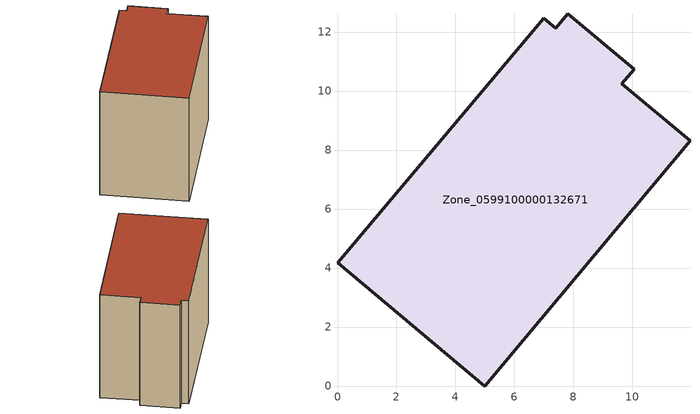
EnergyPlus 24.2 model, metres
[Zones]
Zone_0599100000132671
 floor ground (C_G): 7.39,12.13 7.8,12.61 10.06,10.73 9.64,10.25 11.95,8.32 5,0 0,4.19 6.99,12.46 z0
 wall outside (C_F): 9.64,10.25 10.06,10.73 7.8,12.61 7.39,12.13 6.99,12.46 0,4.19 5,0 11.95,8.32 9.64,10.25 z0:8.87
 roof outside (C_R): 5,0 11.95,8.32 9.64,10.25 10.06,10.73 7.8,12.61 7.39,12.13 6.99,12.46 0,4.19 z8.87
[BUILDING]
Pand.0599100000132671: North Axis=0; Terrain=City; Loads Convergence Tolerance Value=0.04; Temperature Convergence Tolerance Value=0.4; Solar Distribution=FullExterior; Maximum Number of Warmup Days=25; Minimum Number of Warmup Days=1
[Site:Location]
Rotterdam.The.Hague.AP_ZH_NLD Design_Conditions: Latitude=51.96; Longitude=4.45; Time Zone=1; Elevation=-4.5
[SITE:GROUNDTEMPERATURE:BUILDINGSURFACE]
18, 18, 18, 18, 18, 18, 18, 18, 18, 18, 18, 18
[MATERIAL] Thermal Absorptance=0.9; Solar Absorptance=0.7; Visible Absorptance=0.7
Name | Roughness | Thickness | Conductivity | Density | Specific Heat
G.TI.1946-1964 | MediumSmooth | 0.15 | 1 | 540 | 1210
F.TI.1946-1964 | Rough | 0.3 | 0.857143 | 1920 | 840
R.TI.1946-1964 | MediumRough | 0.2 | 0.277778 | 1500 | 1000
[CONSTRUCTION]
C_G: G.TI.1946-1964
C_F: F.TI.1946-1964
C_R: R.TI.1946-1964
[ZONE]
Zone_0599100000132671: Type=1; Multiplier=1; Ceiling Height=Autocalculate; Volume=Autocalculate; Floor Area=autocalculate; Part of Total Floor Area=Yes
[ZONEINFILTRATION:DESIGNFLOWRATE]
Infil_Zone_0599100000132671: Zone or ZoneList or Space or SpaceList=Zone_0599100000132671; Schedule=AlwaysOn; Design Flow Rate Calculation Method=Flow/Area; Flow Rate per Floor Area=0.003; Constant Term Coefficient=1; Temperature Term Coefficient=0; Velocity Term Coefficient=0; Velocity Squared Term Coefficient=0
[HVACTEMPLATE:ZONE:IDEALLOADSAIRSYSTEM]
Zone_0599100000132671: Maximum Heating Supply Air Temperature=50; Minimum Cooling Supply Air Temperature=13; Maximum Heating Supply Air Humidity Ratio=0.0156; Minimum Cooling Supply Air Humidity Ratio=0.0077; Heating Limit=NoLimit; Cooling Limit=NoLimit; Dehumidification Control Type=ConstantSensibleHeatRatio; Cooling Sensible Heat Ratio=0.7; Dehumidification Setpoint=60; Humidification Control Type=None; Humidification Setpoint=30; Outdoor Air Method=None; Outdoor Air Flow Rate per Person=0.00944; Outdoor Air Flow Rate per Zone Floor Area=0; Outdoor Air Flow Rate per Zone=0; Demand Controlled Ventilation Type=None; Outdoor Air Economizer Type=NoEconomizer; Heat Recovery Type=None; Sensible Heat Recovery Effectiveness=0.7; Latent Heat Recovery Effectiveness=0.65
[ZONECONTROL:THERMOSTAT]
ThermostatControl_Zone_0599100000132671: Zone or ZoneList=Zone_0599100000132671; Control Type Schedule=DualSetpointControlType; Control 1=Thermostat_Zone_0599100000132671; Temperature Difference Between Cutout And Setpoint=0
[THERMOSTATSETPOINT:DUALSETPOINT]
Thermostat_Zone_0599100000132671: Heating Setpoint Temperature Schedule=HeatingSetpoint_Zone_0599100000132671; Cooling Setpoint Temperature Schedule=CoolingSetpoint_Zone_0599100000132671
[SCHEDULE:COMPACT]
HeatingSetpoint_Zone_0599100000132671: Through: 12/31, For: AllDays, Until: 24:00, 21
CoolingSetpoint_Zone_0599100000132671: Through: 12/31, For: AllDays, Until: 24:00, 24
DualSetpointControlType: Through: 12/31, For: AllDays, Until: 24:00, 4
AlwaysOn: Through: 12/31, For: AllDays, Until: 24:00, 1
